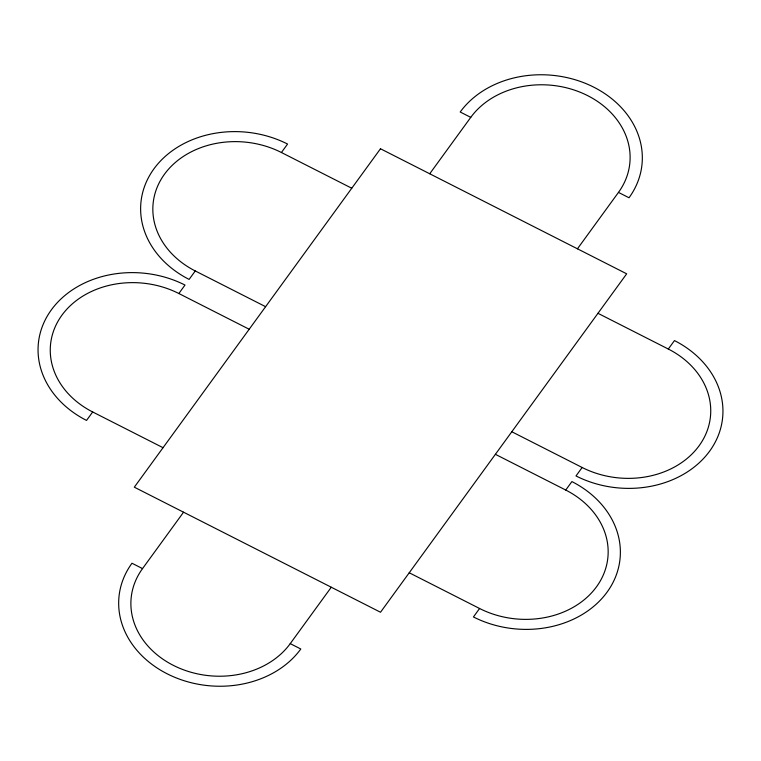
<?xml version="1.0" encoding="UTF-8"?>
<svg xmlns="http://www.w3.org/2000/svg" width="761" height="761" viewBox="0 0 761 761"><rect width="100%" height="100%" fill="white"/><g stroke="black" fill="none" stroke-linecap="round" stroke-linejoin="round"><path stroke-width="1.14" d="M92.69 411.967L86.535 420.424A97.855 79.962 5.2 0 1 51.358 309.86A97.855 79.962 5.2 0 1 184.999 285.052L178.854 293.518A85.622 69.964 5.2 0 0 61.907 315.216A85.622 69.964 5.2 0 0 92.69 411.967L163.035 447.696M195.263 270.954L189.109 279.411A97.855 79.962 5.2 0 1 153.931 168.847A97.855 79.962 5.2 0 1 287.572 144.048L281.418 152.504A85.622 69.964 5.2 0 0 164.481 174.212A85.622 69.964 5.2 0 0 195.263 270.954L265.608 306.683M142.526 568.6L131.976 563.235A97.855 79.962 5.2 0 0 167.154 673.799A97.855 79.962 5.2 0 0 300.804 649L290.245 643.635A85.622 69.964 5.2 0 1 173.308 665.342A85.622 69.964 5.2 0 1 142.526 568.6L183.553 512.191M429.727 173.765L470.755 117.365A85.622 69.964 5.2 0 1 587.692 95.658A85.622 69.964 5.2 0 1 618.474 192.4L629.024 197.765A97.855 79.962 5.2 0 0 593.846 87.201A97.855 79.962 5.2 0 0 460.196 112L470.755 117.365M290.245 643.635L331.273 587.235M577.447 248.809L618.474 192.4M479.582 608.496L473.428 616.952A97.855 79.962 5.2 0 0 607.069 592.153A97.855 79.962 5.2 0 0 571.892 481.589L565.737 490.046A85.622 69.964 5.2 0 1 596.519 586.788A85.622 69.964 5.2 0 1 479.582 608.496L409.237 572.767M582.146 467.482L576.001 475.948A97.855 79.962 5.2 0 0 709.642 451.14A97.855 79.962 5.2 0 0 674.465 340.576L668.31 349.033A85.622 69.964 5.2 0 1 699.093 445.784A85.622 69.964 5.2 0 1 582.146 467.482L511.811 431.753M281.418 152.504L351.763 188.233M597.965 313.304L668.31 349.033M178.854 293.518L249.189 329.247M495.392 454.317L565.737 490.046M380.481 148.756L134.316 487.183L380.519 612.244L626.683 273.817L380.481 148.756"/></g></svg>
